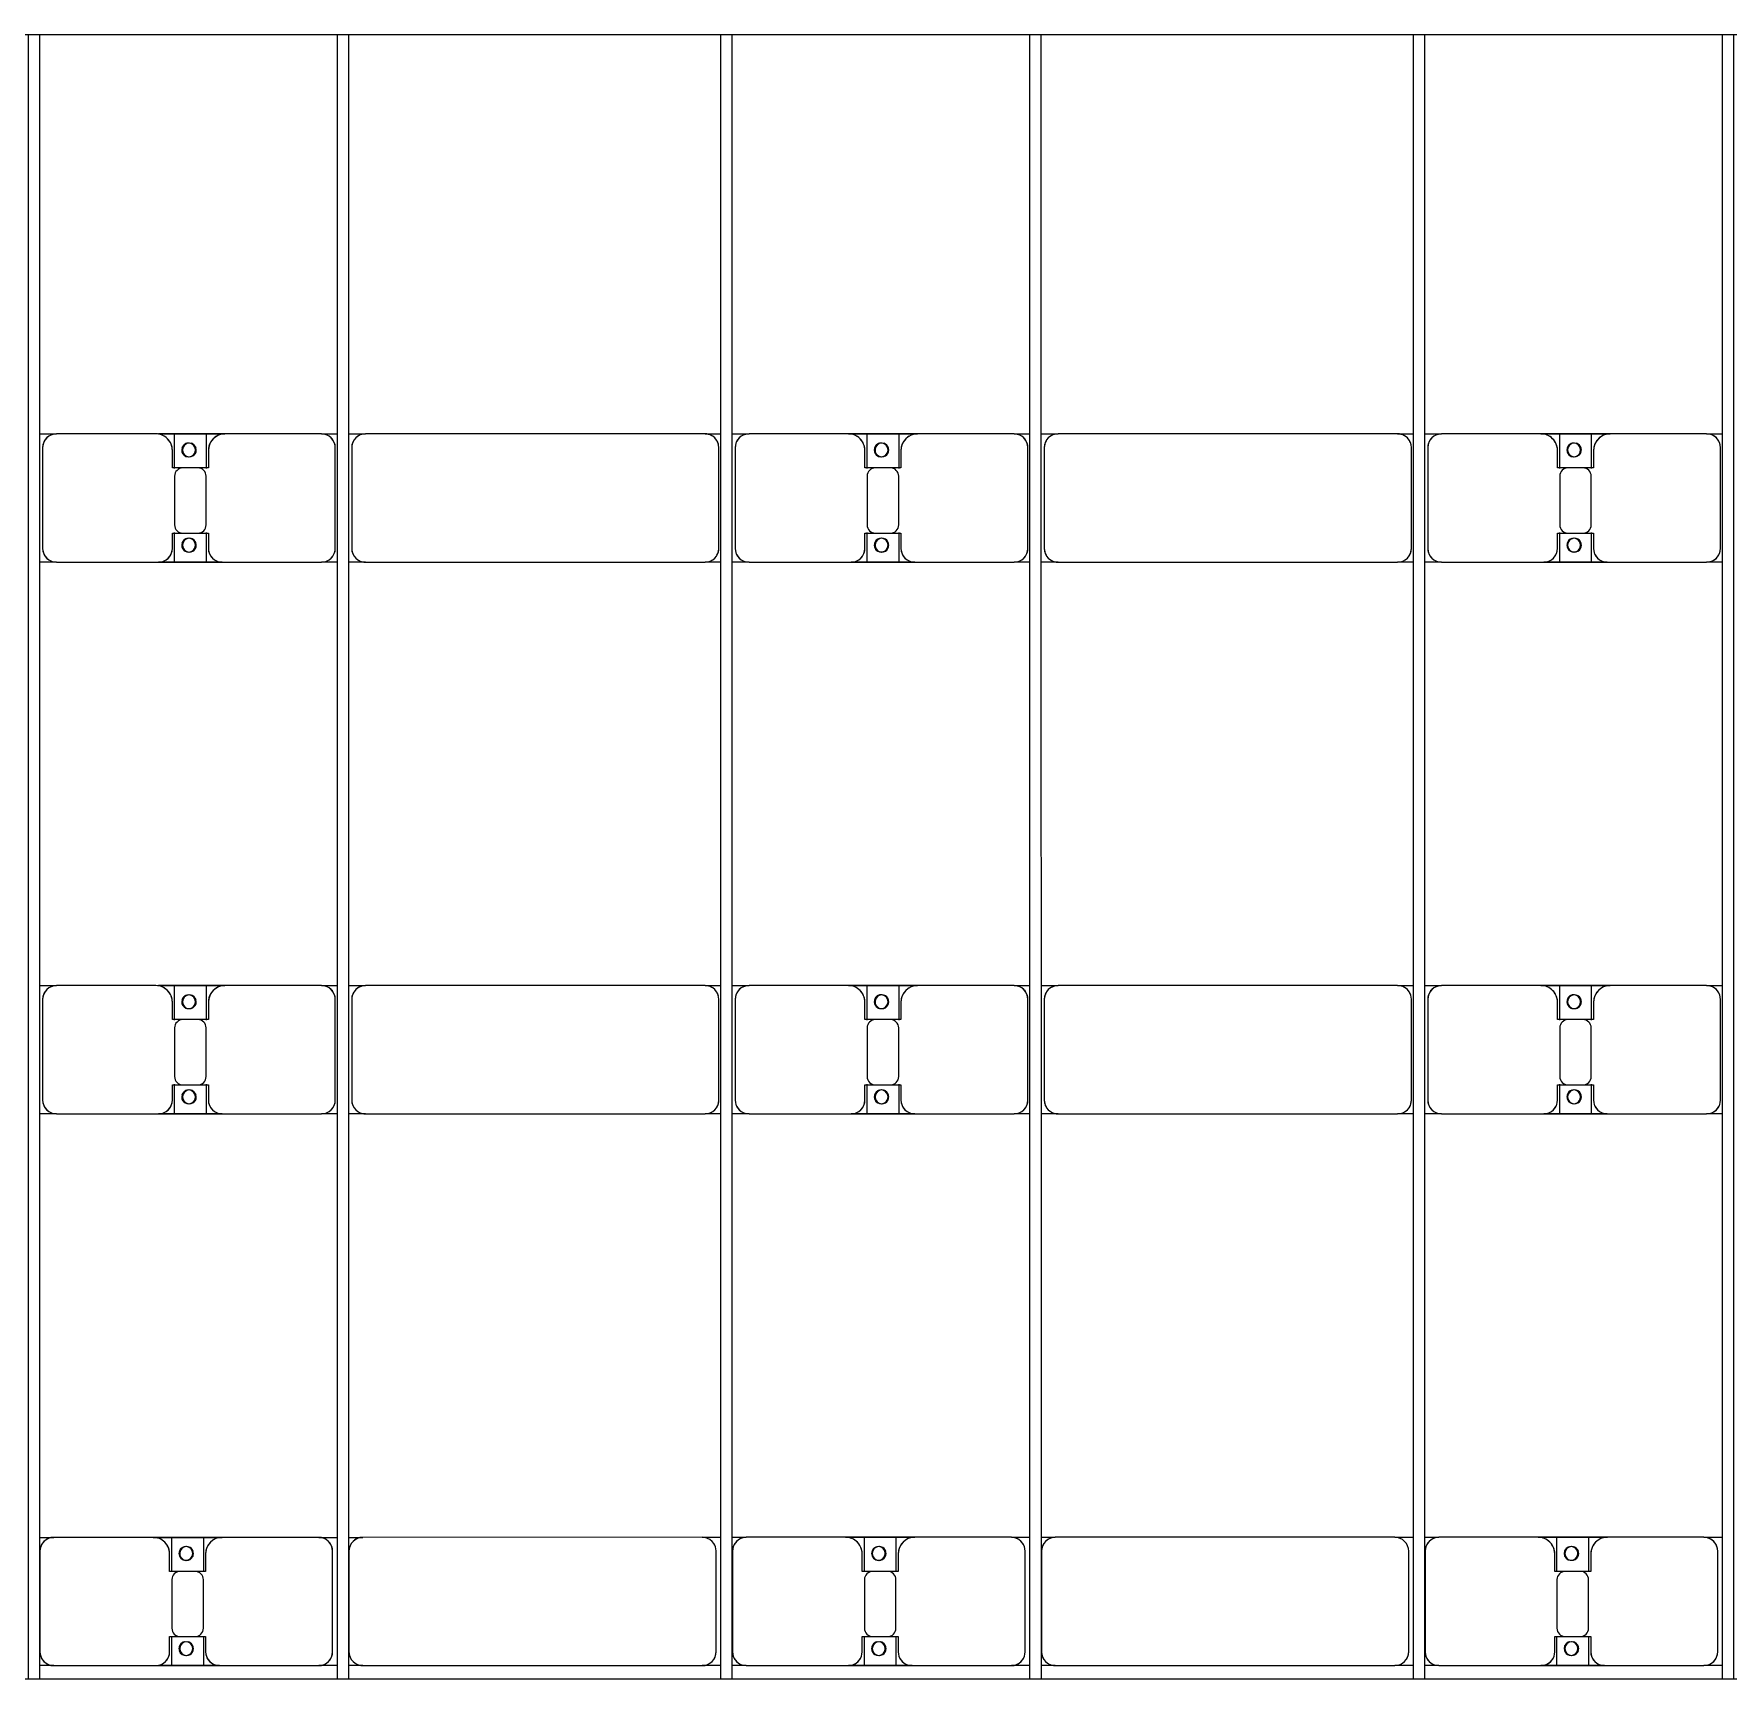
# Model space of a CAD drawing. Header units: millimetres. Extents: x -248177 to 167033, y 156986 to 268923.
# Drawn here: x -190063 to -183923, y 234459 to 240423 of the extents above; entities that cross this region are included whole.
import ezdxf

# ---------------------------------------------------------------- set-up
doc = ezdxf.new("R2010")
doc.units = ezdxf.units.MM
for name, color, linetype, lineweight in [('A-DETL-MBND', 5, 'Continuous', 9), ('A-GENM', 13, 'Continuous', 9), ('S-BEAM', 12, 'Continuous', 9)]:
    doc.layers.add(name, color=color, linetype=linetype, lineweight=lineweight)

# ---------------------------------------------------------------- blocks, each defined once
blk = doc.blocks.new('Dai phao do pin - DẢI PHAO ĐỠ PIN-V11-BỐ TRÍ KHUNG KẾT CẤU BÈ PIN 02')
at = {"layer": 'A-DETL-MBND', "color": 8}
for p, q in [((35847.8, 241.6), (35909.7, 241.6)), ((35847.8, 241.6), (35909.7, 241.6)), ((35859.7, 191.6), (35859.7, -173.4)), ((36269.7, 241.6), (35909.7, 241.6)), ((36279.7, 241.6), (36452.2, 241.6)), ((36452.2, 241.6), (36279.7, 241.6)), ((36337.8, 241.6), (36520.3, 241.6)), ((36337.8, 116.2), (36337.8, 241.6)), ((36520.3, 241.6), (36337.8, 241.6)), ((36452.2, 241.6), (36452.2, 116.2)), ((36870.3, 241.6), (36520.3, 241.6)), ((36870.3, 241.6), (36927.8, 241.6)), ((36870.3, 241.6), (36927.8, 241.6)), ((36920.3, -173.4), (36920.3, 191.6)), ((36967.8, 241.6), (37029.7, 241.6)), ((36967.8, 241.6), (37029.7, 241.6)), ((36979.7, 191.6), (36979.7, -173.4)), ((38260.3, 241.6), (37029.7, 241.6)), ((38260.3, 241.6), (38317.8, 241.6)), ((38260.3, 241.6), (38317.8, 241.6)), ((38310.3, -173.4), (38310.3, 191.6)), ((38357.8, 241.6), (38419.7, 241.6)), ((38357.8, 241.6), (38419.7, 241.6)), ((38369.7, 191.6), (38369.7, -173.4)), ((38779.7, 241.6), (38419.7, 241.6)), ((38779.7, 241.6), (38962.2, 241.6)), ((38962.2, 241.6), (38779.7, 241.6)), ((38847.8, 241.6), (39030.3, 241.6)), ((38847.8, 116.2), (38847.8, 241.6)), ((39030.3, 241.6), (38847.8, 241.6)), ((38962.2, 241.6), (38962.2, 116.2)), ((39380.3, 241.6), (39030.3, 241.6)), ((39380.3, 241.6), (39437.8, 241.6)), ((39380.3, 241.6), (39437.8, 241.6)), ((39430.3, -173.4), (39430.3, 191.6)), ((39477.8, 241.6), (39539.7, 241.6)), ((39477.8, 241.6), (39539.7, 241.6)), ((39489.7, 191.6), (39489.7, -173.4)), ((40770.3, 241.6), (39539.7, 241.6)), ((40770.3, 241.6), (40827.8, 241.6)), ((40770.3, 241.6), (40827.8, 241.6)), ((40820.3, -173.4), (40820.3, 191.6)), ((40867.8, 241.6), (40929.7, 241.6)), ((40867.8, 241.6), (40929.7, 241.6)), ((40879.7, 191.6), (40879.7, -173.4)), ((41289.7, 241.6), (40929.7, 241.6)), ((41289.7, 241.6), (41472.2, 241.6)), ((41472.2, 241.6), (41289.7, 241.6)), ((41357.8, 241.6), (41540.3, 241.6)), ((41357.8, 116.2), (41357.8, 241.6)), ((41540.3, 241.6), (41357.8, 241.6)), ((41472.2, 241.6), (41472.2, 116.2)), ((41890.3, 241.6), (41540.3, 241.6)), ((41890.3, 241.6), (41947.8, 241.6)), ((41890.3, 241.6), (41947.8, 241.6)), ((41940.3, -173.4), (41940.3, 191.6)), ((36329.7, 118.2), (36329.7, 181.6)), ((36460.3, 181.6), (36460.3, 118.2)), ((38839.7, 118.2), (38839.7, 181.6)), ((38970.3, 181.6), (38970.3, 118.2)), ((41349.7, 118.2), (41349.7, 181.6)), ((41480.3, 181.6), (41480.3, 118.2)), ((36422.2, 118.2), (36329.7, 118.2)), ((36337.8, 88.2), (36337.8, -88.2)), ((36460.3, 118.2), (36367.8, 118.2)), ((36452.2, -88.2), (36452.2, 88.2)), ((38932.2, 118.2), (38839.7, 118.2)), ((38847.8, 88.2), (38847.8, -88.2)), ((38970.3, 118.2), (38877.8, 118.2)), ((38962.2, -88.2), (38962.2, 88.2)), ((41442.2, 118.2), (41349.7, 118.2)), ((41357.8, 88.2), (41357.8, -88.2)), ((41480.3, 118.2), (41387.8, 118.2)), ((41472.2, -88.2), (41472.2, 88.2)), ((36329.7, -173.4), (36329.7, -118.2)), ((36329.7, -118.2), (36422.2, -118.2)), ((36337.8, -223.4), (36337.8, -116.2)), ((36367.8, -118.2), (36460.3, -118.2)), ((36452.2, -116.2), (36452.2, -223.4)), ((36460.3, -118.2), (36460.3, -173.4)), ((38839.7, -173.4), (38839.7, -118.2)), ((38839.7, -118.2), (38932.2, -118.2)), ((38847.8, -223.4), (38847.8, -116.2)), ((38877.8, -118.2), (38970.3, -118.2)), ((38962.2, -116.2), (38962.2, -223.4)), ((38970.3, -118.2), (38970.3, -173.4)), ((41349.7, -173.4), (41349.7, -118.2)), ((41349.7, -118.2), (41442.2, -118.2)), ((41357.8, -223.4), (41357.8, -116.2)), ((41387.8, -118.2), (41480.3, -118.2)), ((41472.2, -116.2), (41472.2, -223.4)), ((41480.3, -118.2), (41480.3, -173.4)), ((35909.7, -223.4), (35847.8, -223.4)), ((35909.7, -223.4), (35847.8, -223.4)), ((35909.7, -223.4), (36279.7, -223.4)), ((36452.2, -223.4), (36279.7, -223.4)), ((36279.7, -223.4), (36452.2, -223.4)), ((36510.3, -223.4), (36337.8, -223.4)), ((36337.8, -223.4), (36510.3, -223.4)), ((36510.3, -223.4), (36870.3, -223.4)), ((36927.8, -223.4), (36870.3, -223.4)), ((36927.8, -223.4), (36870.3, -223.4)), ((37029.7, -223.4), (36967.8, -223.4)), ((37029.7, -223.4), (36967.8, -223.4)), ((37029.7, -223.4), (38260.3, -223.4)), ((38317.8, -223.4), (38260.3, -223.4)), ((38317.8, -223.4), (38260.3, -223.4)), ((38419.7, -223.4), (38357.8, -223.4)), ((38419.7, -223.4), (38357.8, -223.4)), ((38419.7, -223.4), (38789.7, -223.4)), ((38962.2, -223.4), (38789.7, -223.4)), ((38789.7, -223.4), (38962.2, -223.4)), ((39020.3, -223.4), (38847.8, -223.4)), ((38847.8, -223.4), (39020.3, -223.4)), ((39020.3, -223.4), (39380.3, -223.4)), ((39437.8, -223.4), (39380.3, -223.4)), ((39437.8, -223.4), (39380.3, -223.4)), ((39539.7, -223.4), (39477.8, -223.4)), ((39539.7, -223.4), (39477.8, -223.4)), ((39539.7, -223.4), (40770.3, -223.4)), ((40827.8, -223.4), (40770.3, -223.4)), ((40827.8, -223.4), (40770.3, -223.4)), ((40929.7, -223.4), (40867.8, -223.4)), ((40929.7, -223.4), (40867.8, -223.4)), ((40929.7, -223.4), (41299.7, -223.4)), ((41472.2, -223.4), (41299.7, -223.4)), ((41299.7, -223.4), (41472.2, -223.4)), ((41530.3, -223.4), (41357.8, -223.4)), ((41357.8, -223.4), (41530.3, -223.4)), ((41530.3, -223.4), (41890.3, -223.4)), ((41947.8, -223.4), (41890.3, -223.4)), ((41947.8, -223.4), (41890.3, -223.4))]:
    blk.add_line(p, q, dxfattribs=at)
for centre, radius, start, end in [((35909.7, 191.6), 50, 90, 180), ((35909.7, 191.6), 50, 105, 180), ((36269.7, 181.6), 60, 360, 90), ((36269.7, 181.6), 60, 360, 60), ((36388.6, 183.2), 25, 0, 180), ((36388.6, 183.2), 25, 0, 165), ((36391.4, 183.2), 25, 0, 180), ((36391.4, 183.2), 25, 90, 180), ((36391.4, 183.2), 25, 15, 75), ((36520.3, 181.6), 60, 90, 180), ((36520.3, 181.6), 60, 120, 180), ((36870.3, 191.6), 50, 360, 90), ((36870.3, 191.6), 50, 360, 75), ((37029.7, 191.6), 50, 90, 180), ((37029.7, 191.6), 50, 150, 180), ((37029.7, 191.6), 50, 105, 135), ((38260.3, 191.6), 50, 0, 90), ((38260.3, 191.6), 50, 60, 90), ((38260.3, 191.6), 50, 15, 30), ((38419.7, 191.6), 50, 90, 180), ((38419.7, 191.6), 50, 105, 180), ((38779.7, 181.6), 60, 360, 90), ((38779.7, 181.6), 60, 360, 60), ((38898.6, 183.2), 25, 0, 180), ((38898.6, 183.2), 25, 0, 165), ((38901.4, 183.2), 25, 360, 180), ((38901.4, 183.2), 25, 90, 180), ((38901.4, 183.2), 25, 15, 75), ((39030.3, 181.6), 60, 90, 180), ((39030.3, 181.6), 60, 120, 180), ((39380.3, 191.6), 50, 360, 90), ((39380.3, 191.6), 50, 360, 75), ((39539.7, 191.6), 50, 90, 180), ((39539.7, 191.6), 50, 150, 180), ((39539.7, 191.6), 50, 105, 135), ((40770.3, 191.6), 50, 360, 90), ((40770.3, 191.6), 50, 60, 90), ((40770.3, 191.6), 50, 15, 30), ((40929.7, 191.6), 50, 90, 180), ((40929.7, 191.6), 50, 105, 180), ((41289.7, 181.6), 60, 0, 90), ((41289.7, 181.6), 60, 0, 60), ((41408.6, 183.2), 25, 0, 180), ((41408.6, 183.2), 25, 0, 165), ((41411.4, 183.2), 25, 0, 180), ((41411.4, 183.2), 25, 90, 180), ((41411.4, 183.2), 25, 15, 75), ((41540.3, 181.6), 60, 90, 180), ((41540.3, 181.6), 60, 120, 180), ((41890.3, 191.6), 50, 360, 90), ((41890.3, 191.6), 50, 360, 75), ((36388.6, 183.2), 25, 180, 0), ((36391.4, 183.2), 25, 180, 0), ((36391.4, 183.2), 25, 180, 300), ((36388.6, 183.2), 25, 210, 0), ((36391.4, 183.2), 25, 330, 345), ((38898.6, 183.2), 25, 180, 0), ((38901.4, 183.2), 25, 180, 0), ((38901.4, 183.2), 25, 180, 300), ((38898.6, 183.2), 25, 210, 0), ((38901.4, 183.2), 25, 330, 345), ((41408.6, 183.2), 25, 180, 0), ((41411.4, 183.2), 25, 180, 360), ((41411.4, 183.2), 25, 180, 300), ((41408.6, 183.2), 25, 210, 0), ((41411.4, 183.2), 25, 330, 345), ((36367.8, 88.2), 30, 90, 180), ((36422.2, 88.2), 30, 0, 90), ((38877.8, 88.2), 30, 90, 180), ((38932.2, 88.2), 30, 0, 90), ((41387.8, 88.2), 30, 90, 180), ((41442.2, 88.2), 30, 360, 90), ((36367.8, -88.2), 30, 180, 270), ((36422.2, -88.2), 30, 270, 0), ((38877.8, -88.2), 30, 180, 270), ((38932.2, -88.2), 30, 270, 0), ((41387.8, -88.2), 30, 180, 270), ((41442.2, -88.2), 30, 270, 360), ((35909.7, -173.4), 50, 180, 270), ((35909.7, -173.4), 50, 180, 255), ((36279.7, -173.4), 50, 270, 360), ((36279.7, -173.4), 50, 285, 360), ((36388.6, -161.8), 25, 360, 180), ((36388.6, -161.8), 25, 180, 0), ((36388.6, -161.8), 25, 105, 165), ((36388.6, -161.8), 25, 195, 0), ((36391.4, -161.8), 25, 0, 180), ((36391.4, -161.8), 25, 105, 180), ((36391.4, -161.8), 25, 180, 0), ((36391.4, -161.8), 25, 180, 270), ((36388.6, -161.8), 25, 360, 75), ((36391.4, -161.8), 25, 15, 75), ((36391.4, -161.8), 25, 285, 345), ((36510.3, -173.4), 50, 180, 270), ((36510.3, -173.4), 50, 180, 255), ((36870.3, -173.4), 50, 270, 0), ((36870.3, -173.4), 50, 285, 0), ((37029.7, -173.4), 50, 180, 270), ((37029.7, -173.4), 50, 180, 210), ((38260.3, -173.4), 50, 270, 0), ((38260.3, -173.4), 50, 330, 0), ((38419.7, -173.4), 50, 180, 270), ((38419.7, -173.4), 50, 180, 255), ((38789.7, -173.4), 50, 270, 0), ((38789.7, -173.4), 50, 285, 0), ((38898.6, -161.8), 25, 360, 180), ((38898.6, -161.8), 25, 180, 0), ((38898.6, -161.8), 25, 105, 165), ((38898.6, -161.8), 25, 195, 0), ((38901.4, -161.8), 25, 360, 180), ((38901.4, -161.8), 25, 105, 180), ((38901.4, -161.8), 25, 180, 360), ((38901.4, -161.8), 25, 180, 270), ((38898.6, -161.8), 25, 360, 75), ((38901.4, -161.8), 25, 15, 75), ((38901.4, -161.8), 25, 285, 345), ((39020.3, -173.4), 50, 180, 270), ((39020.3, -173.4), 50, 180, 255), ((39380.3, -173.4), 50, 270, 0), ((39380.3, -173.4), 50, 285, 0), ((39539.7, -173.4), 50, 180, 270), ((39539.7, -173.4), 50, 180, 210), ((40770.3, -173.4), 50, 270, 0), ((40770.3, -173.4), 50, 330, 0), ((40929.7, -173.4), 50, 180, 270), ((40929.7, -173.4), 50, 180, 255), ((41299.7, -173.4), 50, 270, 0), ((41299.7, -173.4), 50, 285, 0), ((41408.6, -161.8), 25, 0, 180), ((41408.6, -161.8), 25, 180, 360), ((41408.6, -161.8), 25, 105, 165), ((41408.6, -161.8), 25, 195, 0), ((41411.4, -161.8), 25, 0, 180), ((41411.4, -161.8), 25, 105, 180), ((41411.4, -161.8), 25, 180, 0), ((41411.4, -161.8), 25, 180, 270), ((41408.6, -161.8), 25, 0, 75), ((41411.4, -161.8), 25, 15, 75), ((41411.4, -161.8), 25, 285, 345), ((41530.3, -173.4), 50, 180, 270), ((41530.3, -173.4), 50, 180, 255), ((41890.3, -173.4), 50, 270, 0), ((41890.3, -173.4), 50, 285, 0), ((37029.7, -173.4), 50, 240, 270), ((38260.3, -173.4), 50, 285, 300), ((39539.7, -173.4), 50, 240, 270), ((40770.3, -173.4), 50, 285, 300)]:
    blk.add_arc(centre, radius, start, end, dxfattribs=at)
blk = doc.blocks.new('Dai phao do pin - DẢI PHAO ĐỠ PIN-V12-BỐ TRÍ KHUNG KẾT CẤU BÈ PIN 02')
at = {"layer": 'A-DETL-MBND', "color": 8}
for p, q in [((35847.8, 241.6), (35909.7, 241.6)), ((35847.8, 241.6), (35909.7, 241.6)), ((35859.7, 191.6), (35859.7, -173.4)), ((36269.7, 241.6), (35909.7, 241.6)), ((36279.7, 241.6), (36452.2, 241.6)), ((36452.2, 241.6), (36279.7, 241.6)), ((36337.8, 241.6), (36520.3, 241.6)), ((36337.8, 116.2), (36337.8, 241.6)), ((36520.3, 241.6), (36337.8, 241.6)), ((36452.2, 241.6), (36452.2, 116.2)), ((36870.3, 241.6), (36520.3, 241.6)), ((36870.3, 241.6), (36927.8, 241.6)), ((36870.3, 241.6), (36927.8, 241.6)), ((36920.3, -173.4), (36920.3, 191.6)), ((36967.8, 241.6), (37029.7, 241.6)), ((36967.8, 241.6), (37029.7, 241.6)), ((36979.7, 191.6), (36979.7, -173.4)), ((38260.3, 241.6), (37029.7, 241.6)), ((38260.3, 241.6), (38317.8, 241.6)), ((38260.3, 241.6), (38317.8, 241.6)), ((38310.3, -173.4), (38310.3, 191.6)), ((38357.8, 241.6), (38419.7, 241.6)), ((38357.8, 241.6), (38419.7, 241.6)), ((38369.7, 191.6), (38369.7, -173.4)), ((38779.7, 241.6), (38419.7, 241.6)), ((38779.7, 241.6), (38962.2, 241.6)), ((38962.2, 241.6), (38779.7, 241.6)), ((38847.8, 241.6), (39030.3, 241.6)), ((38847.8, 116.2), (38847.8, 241.6)), ((39030.3, 241.6), (38847.8, 241.6)), ((38962.2, 241.6), (38962.2, 116.2)), ((39380.3, 241.6), (39030.3, 241.6)), ((39380.3, 241.6), (39437.8, 241.6)), ((39380.3, 241.6), (39437.8, 241.6)), ((39430.3, -173.4), (39430.3, 191.6)), ((39477.8, 241.6), (39539.7, 241.6)), ((39477.8, 241.6), (39539.7, 241.6)), ((39489.7, 191.6), (39489.7, -173.4)), ((40770.3, 241.6), (39539.7, 241.6)), ((40770.3, 241.6), (40827.8, 241.6)), ((40770.3, 241.6), (40827.8, 241.6)), ((40820.3, -173.4), (40820.3, 191.6)), ((40867.8, 241.6), (40929.7, 241.6)), ((40867.8, 241.6), (40929.7, 241.6)), ((40879.7, 191.6), (40879.7, -173.4)), ((41289.7, 241.6), (40929.7, 241.6)), ((41289.7, 241.6), (41472.2, 241.6)), ((41472.2, 241.6), (41289.7, 241.6)), ((41357.8, 241.6), (41540.3, 241.6)), ((41357.8, 116.2), (41357.8, 241.6)), ((41540.3, 241.6), (41357.8, 241.6)), ((41472.2, 241.6), (41472.2, 116.2)), ((41890.3, 241.6), (41540.3, 241.6)), ((41890.3, 241.6), (41947.8, 241.6)), ((41890.3, 241.6), (41947.8, 241.6)), ((41940.3, -173.4), (41940.3, 191.6)), ((36329.7, 118.2), (36329.7, 181.6)), ((36460.3, 181.6), (36460.3, 118.2)), ((38839.7, 118.2), (38839.7, 181.6)), ((38970.3, 181.6), (38970.3, 118.2)), ((41349.7, 118.2), (41349.7, 181.6)), ((41480.3, 181.6), (41480.3, 118.2)), ((36422.2, 118.2), (36329.7, 118.2)), ((36337.8, 88.2), (36337.8, -88.2)), ((36460.3, 118.2), (36367.8, 118.2)), ((36452.2, -88.2), (36452.2, 88.2)), ((38932.2, 118.2), (38839.7, 118.2)), ((38847.8, 88.2), (38847.8, -88.2)), ((38970.3, 118.2), (38877.8, 118.2)), ((38962.2, -88.2), (38962.2, 88.2)), ((41442.2, 118.2), (41349.7, 118.2)), ((41357.8, 88.2), (41357.8, -88.2)), ((41480.3, 118.2), (41387.8, 118.2)), ((41472.2, -88.2), (41472.2, 88.2)), ((36329.7, -173.4), (36329.7, -118.2)), ((36329.7, -118.2), (36422.2, -118.2)), ((36337.8, -223.4), (36337.8, -116.2)), ((36367.8, -118.2), (36460.3, -118.2)), ((36452.2, -116.2), (36452.2, -223.4)), ((36460.3, -118.2), (36460.3, -173.4)), ((38839.7, -173.4), (38839.7, -118.2)), ((38839.7, -118.2), (38932.2, -118.2)), ((38847.8, -223.4), (38847.8, -116.2)), ((38877.8, -118.2), (38970.3, -118.2)), ((38962.2, -116.2), (38962.2, -223.4)), ((38970.3, -118.2), (38970.3, -173.4)), ((41349.7, -173.4), (41349.7, -118.2)), ((41349.7, -118.2), (41442.2, -118.2)), ((41357.8, -223.4), (41357.8, -116.2)), ((41387.8, -118.2), (41480.3, -118.2)), ((41472.2, -116.2), (41472.2, -223.4)), ((41480.3, -118.2), (41480.3, -173.4)), ((35909.7, -223.4), (35847.8, -223.4)), ((35909.7, -223.4), (35847.8, -223.4)), ((35909.7, -223.4), (36279.7, -223.4)), ((36452.2, -223.4), (36279.7, -223.4)), ((36279.7, -223.4), (36452.2, -223.4)), ((36510.3, -223.4), (36337.8, -223.4)), ((36337.8, -223.4), (36510.3, -223.4)), ((36510.3, -223.4), (36870.3, -223.4)), ((36927.8, -223.4), (36870.3, -223.4)), ((36927.8, -223.4), (36870.3, -223.4)), ((37029.7, -223.4), (36967.8, -223.4)), ((37029.7, -223.4), (36967.8, -223.4)), ((37029.7, -223.4), (38260.3, -223.4)), ((38317.8, -223.4), (38260.3, -223.4)), ((38317.8, -223.4), (38260.3, -223.4)), ((38419.7, -223.4), (38357.8, -223.4)), ((38419.7, -223.4), (38357.8, -223.4)), ((38419.7, -223.4), (38789.7, -223.4)), ((38962.2, -223.4), (38789.7, -223.4)), ((38789.7, -223.4), (38962.2, -223.4)), ((39020.3, -223.4), (38847.8, -223.4)), ((38847.8, -223.4), (39020.3, -223.4)), ((39020.3, -223.4), (39380.3, -223.4)), ((39437.8, -223.4), (39380.3, -223.4)), ((39437.8, -223.4), (39380.3, -223.4)), ((39539.7, -223.4), (39477.8, -223.4)), ((39539.7, -223.4), (39477.8, -223.4)), ((39539.7, -223.4), (40770.3, -223.4)), ((40827.8, -223.4), (40770.3, -223.4)), ((40827.8, -223.4), (40770.3, -223.4)), ((40929.7, -223.4), (40867.8, -223.4)), ((40929.7, -223.4), (40867.8, -223.4)), ((40929.7, -223.4), (41299.7, -223.4)), ((41472.2, -223.4), (41299.7, -223.4)), ((41299.7, -223.4), (41472.2, -223.4)), ((41530.3, -223.4), (41357.8, -223.4)), ((41357.8, -223.4), (41530.3, -223.4)), ((41530.3, -223.4), (41890.3, -223.4)), ((41947.8, -223.4), (41890.3, -223.4)), ((41947.8, -223.4), (41890.3, -223.4))]:
    blk.add_line(p, q, dxfattribs=at)
for centre, radius, start, end in [((35909.7, 191.6), 50, 90, 180), ((35909.7, 191.6), 50, 105, 180), ((36269.7, 181.6), 60, 360, 90), ((36269.7, 181.6), 60, 360, 60), ((36388.6, 183.2), 25, 0, 180), ((36388.6, 183.2), 25, 0, 165), ((36391.4, 183.2), 25, 0, 180), ((36391.4, 183.2), 25, 90, 180), ((36391.4, 183.2), 25, 15, 75), ((36520.3, 181.6), 60, 90, 180), ((36520.3, 181.6), 60, 120, 180), ((36870.3, 191.6), 50, 360, 90), ((36870.3, 191.6), 50, 360, 75), ((37029.7, 191.6), 50, 90, 180), ((37029.7, 191.6), 50, 150, 180), ((37029.7, 191.6), 50, 105, 135), ((38260.3, 191.6), 50, 0, 90), ((38260.3, 191.6), 50, 60, 90), ((38260.3, 191.6), 50, 15, 30), ((38419.7, 191.6), 50, 90, 180), ((38419.7, 191.6), 50, 105, 180), ((38779.7, 181.6), 60, 360, 90), ((38779.7, 181.6), 60, 360, 60), ((38898.6, 183.2), 25, 0, 180), ((38898.6, 183.2), 25, 0, 165), ((38901.4, 183.2), 25, 360, 180), ((38901.4, 183.2), 25, 90, 180), ((38901.4, 183.2), 25, 15, 75), ((39030.3, 181.6), 60, 90, 180), ((39030.3, 181.6), 60, 120, 180), ((39380.3, 191.6), 50, 360, 90), ((39380.3, 191.6), 50, 360, 75), ((39539.7, 191.6), 50, 90, 180), ((39539.7, 191.6), 50, 150, 180), ((39539.7, 191.6), 50, 105, 135), ((40770.3, 191.6), 50, 360, 90), ((40770.3, 191.6), 50, 60, 90), ((40770.3, 191.6), 50, 15, 30), ((40929.7, 191.6), 50, 90, 180), ((40929.7, 191.6), 50, 105, 180), ((41289.7, 181.6), 60, 0, 90), ((41289.7, 181.6), 60, 0, 60), ((41408.6, 183.2), 25, 0, 180), ((41408.6, 183.2), 25, 0, 165), ((41411.4, 183.2), 25, 0, 180), ((41411.4, 183.2), 25, 90, 180), ((41411.4, 183.2), 25, 15, 75), ((41540.3, 181.6), 60, 90, 180), ((41540.3, 181.6), 60, 120, 180), ((41890.3, 191.6), 50, 360, 90), ((41890.3, 191.6), 50, 360, 75), ((36388.6, 183.2), 25, 180, 0), ((36391.4, 183.2), 25, 180, 0), ((36391.4, 183.2), 25, 180, 300), ((36388.6, 183.2), 25, 210, 0), ((36391.4, 183.2), 25, 330, 345), ((38898.6, 183.2), 25, 180, 0), ((38901.4, 183.2), 25, 180, 0), ((38901.4, 183.2), 25, 180, 300), ((38898.6, 183.2), 25, 210, 0), ((38901.4, 183.2), 25, 330, 345), ((41408.6, 183.2), 25, 180, 0), ((41411.4, 183.2), 25, 180, 360), ((41411.4, 183.2), 25, 180, 300), ((41408.6, 183.2), 25, 210, 0), ((41411.4, 183.2), 25, 330, 345), ((36367.8, 88.2), 30, 90, 180), ((36422.2, 88.2), 30, 0, 90), ((38877.8, 88.2), 30, 90, 180), ((38932.2, 88.2), 30, 0, 90), ((41387.8, 88.2), 30, 90, 180), ((41442.2, 88.2), 30, 360, 90), ((36367.8, -88.2), 30, 180, 270), ((36422.2, -88.2), 30, 270, 0), ((38877.8, -88.2), 30, 180, 270), ((38932.2, -88.2), 30, 270, 0), ((41387.8, -88.2), 30, 180, 270), ((41442.2, -88.2), 30, 270, 360), ((35909.7, -173.4), 50, 180, 270), ((35909.7, -173.4), 50, 180, 255), ((36279.7, -173.4), 50, 270, 360), ((36279.7, -173.4), 50, 285, 360), ((36388.6, -161.8), 25, 360, 180), ((36388.6, -161.8), 25, 180, 0), ((36388.6, -161.8), 25, 105, 165), ((36388.6, -161.8), 25, 195, 0), ((36391.4, -161.8), 25, 0, 180), ((36391.4, -161.8), 25, 105, 180), ((36391.4, -161.8), 25, 180, 0), ((36391.4, -161.8), 25, 180, 270), ((36388.6, -161.8), 25, 360, 75), ((36391.4, -161.8), 25, 15, 75), ((36391.4, -161.8), 25, 285, 345), ((36510.3, -173.4), 50, 180, 270), ((36510.3, -173.4), 50, 180, 255), ((36870.3, -173.4), 50, 270, 0), ((36870.3, -173.4), 50, 285, 0), ((37029.7, -173.4), 50, 180, 270), ((37029.7, -173.4), 50, 180, 210), ((38260.3, -173.4), 50, 270, 0), ((38260.3, -173.4), 50, 330, 0), ((38419.7, -173.4), 50, 180, 270), ((38419.7, -173.4), 50, 180, 255), ((38789.7, -173.4), 50, 270, 0), ((38789.7, -173.4), 50, 285, 0), ((38898.6, -161.8), 25, 360, 180), ((38898.6, -161.8), 25, 180, 0), ((38898.6, -161.8), 25, 105, 165), ((38898.6, -161.8), 25, 195, 0), ((38901.4, -161.8), 25, 360, 180), ((38901.4, -161.8), 25, 105, 180), ((38901.4, -161.8), 25, 180, 360), ((38901.4, -161.8), 25, 180, 270), ((38898.6, -161.8), 25, 360, 75), ((38901.4, -161.8), 25, 15, 75), ((38901.4, -161.8), 25, 285, 345), ((39020.3, -173.4), 50, 180, 270), ((39020.3, -173.4), 50, 180, 255), ((39380.3, -173.4), 50, 270, 0), ((39380.3, -173.4), 50, 285, 0), ((39539.7, -173.4), 50, 180, 270), ((39539.7, -173.4), 50, 180, 210), ((40770.3, -173.4), 50, 270, 0), ((40770.3, -173.4), 50, 330, 0), ((40929.7, -173.4), 50, 180, 270), ((40929.7, -173.4), 50, 180, 255), ((41299.7, -173.4), 50, 270, 0), ((41299.7, -173.4), 50, 285, 0), ((41408.6, -161.8), 25, 0, 180), ((41408.6, -161.8), 25, 180, 360), ((41408.6, -161.8), 25, 105, 165), ((41408.6, -161.8), 25, 195, 0), ((41411.4, -161.8), 25, 0, 180), ((41411.4, -161.8), 25, 105, 180), ((41411.4, -161.8), 25, 180, 0), ((41411.4, -161.8), 25, 180, 270), ((41408.6, -161.8), 25, 0, 75), ((41411.4, -161.8), 25, 15, 75), ((41411.4, -161.8), 25, 285, 345), ((41530.3, -173.4), 50, 180, 270), ((41530.3, -173.4), 50, 180, 255), ((41890.3, -173.4), 50, 270, 0), ((41890.3, -173.4), 50, 285, 0), ((37029.7, -173.4), 50, 240, 270), ((38260.3, -173.4), 50, 285, 300), ((39539.7, -173.4), 50, 240, 270), ((40770.3, -173.4), 50, 285, 300)]:
    blk.add_arc(centre, radius, start, end, dxfattribs=at)
blk = doc.blocks.new('Dai phao do pin - DẢI PHAO ĐỠ PIN-15697-BỐ TRÍ KHUNG KẾT CẤU BÈ PIN 02')
at = {"layer": 'A-DETL-MBND', "color": 8}
for p, q in [((48407.8, 241.6), (48459.7, 241.6)), ((48407.8, 241.6), (48459.7, 241.6)), ((48409.7, 191.6), (48409.7, -173.4)), ((48819.7, 241.6), (48459.7, 241.6)), ((48819.7, 241.6), (49002.2, 241.6)), ((49002.2, 241.6), (48819.7, 241.6)), ((48887.8, 241.6), (49070.3, 241.6)), ((48887.8, 116.2), (48887.8, 241.6)), ((49070.3, 241.6), (48887.8, 241.6)), ((49002.2, 241.6), (49002.2, 116.2)), ((49420.3, 241.6), (49070.3, 241.6)), ((49420.3, 241.6), (49487.8, 241.6)), ((49420.3, 241.6), (49487.8, 241.6)), ((49470.3, -173.4), (49470.3, 191.6)), ((49527.8, 241.6), (49579.7, 241.6)), ((49527.8, 241.6), (49579.7, 241.6)), ((49529.7, 191.6), (49529.7, -173.4)), ((50810.3, 241.6), (49579.7, 241.6)), ((50810.3, 241.6), (50877.8, 241.6)), ((50810.3, 241.6), (50877.8, 241.6)), ((50860.3, -173.4), (50860.3, 191.6)), ((50917.8, 241.6), (50969.7, 241.6)), ((50917.8, 241.6), (50969.7, 241.6)), ((50919.7, 191.6), (50919.7, -173.4)), ((51329.7, 241.6), (50969.7, 241.6)), ((51329.7, 241.6), (51512.2, 241.6)), ((51512.2, 241.6), (51329.7, 241.6)), ((51397.8, 241.6), (51580.3, 241.6)), ((51397.8, 116.2), (51397.8, 241.6)), ((51580.3, 241.6), (51397.8, 241.6)), ((51512.2, 241.6), (51512.2, 116.2)), ((51930.3, 241.6), (51580.3, 241.6)), ((51930.3, 241.6), (51997.8, 241.6)), ((51930.3, 241.6), (51997.8, 241.6)), ((51980.3, -173.4), (51980.3, 191.6)), ((52037.8, 241.6), (52089.7, 241.6)), ((52037.8, 241.6), (52089.7, 241.6)), ((52039.7, 191.6), (52039.7, -173.4)), ((53320.3, 241.6), (52089.7, 241.6)), ((53320.3, 241.6), (53387.8, 241.6)), ((53320.3, 241.6), (53387.8, 241.6)), ((53370.3, -173.4), (53370.3, 191.6)), ((53427.8, 241.6), (53479.7, 241.6)), ((53427.8, 241.6), (53479.7, 241.6)), ((53429.7, 191.6), (53429.7, -173.4)), ((53839.7, 241.6), (53479.7, 241.6)), ((53839.7, 241.6), (54022.2, 241.6)), ((54022.2, 241.6), (53839.7, 241.6)), ((53907.8, 241.6), (54090.3, 241.6)), ((53907.8, 116.2), (53907.8, 241.6)), ((54090.3, 241.6), (53907.8, 241.6)), ((54022.2, 241.6), (54022.2, 116.2)), ((54440.3, 241.6), (54090.3, 241.6)), ((54440.3, 241.6), (54507.8, 241.6)), ((54440.3, 241.6), (54507.8, 241.6)), ((54490.3, -173.4), (54490.3, 191.6)), ((48879.7, 118.2), (48879.7, 181.6)), ((49010.3, 181.6), (49010.3, 118.2)), ((51389.7, 118.2), (51389.7, 181.6)), ((51520.3, 181.6), (51520.3, 118.2)), ((53899.7, 118.2), (53899.7, 181.6)), ((54030.3, 181.6), (54030.3, 118.2)), ((48972.2, 118.2), (48879.7, 118.2)), ((48887.8, 88.2), (48887.8, -88.2)), ((49010.3, 118.2), (48917.8, 118.2)), ((49002.2, -88.2), (49002.2, 88.2)), ((51482.2, 118.2), (51389.7, 118.2)), ((51397.8, 88.2), (51397.8, -88.2)), ((51520.3, 118.2), (51427.8, 118.2)), ((51512.2, -88.2), (51512.2, 88.2)), ((53992.2, 118.2), (53899.7, 118.2)), ((53907.8, 88.2), (53907.8, -88.2)), ((54030.3, 118.2), (53937.8, 118.2)), ((54022.2, -88.2), (54022.2, 88.2)), ((48879.7, -173.4), (48879.7, -118.2)), ((48879.7, -118.2), (48972.2, -118.2)), ((48887.8, -223.4), (48887.8, -116.2)), ((48917.8, -118.2), (49010.3, -118.2)), ((49002.2, -116.2), (49002.2, -223.4)), ((49010.3, -118.2), (49010.3, -173.4)), ((51389.7, -173.4), (51389.7, -118.2)), ((51389.7, -118.2), (51482.2, -118.2)), ((51397.8, -223.4), (51397.8, -116.2)), ((51427.8, -118.2), (51520.3, -118.2)), ((51512.2, -116.2), (51512.2, -223.4)), ((51520.3, -118.2), (51520.3, -173.4)), ((53899.7, -173.4), (53899.7, -118.2)), ((53899.7, -118.2), (53992.2, -118.2)), ((53907.8, -223.4), (53907.8, -116.2)), ((53937.8, -118.2), (54030.3, -118.2)), ((54022.2, -116.2), (54022.2, -223.4)), ((54030.3, -118.2), (54030.3, -173.4)), ((48459.7, -223.4), (48407.8, -223.4)), ((48459.7, -223.4), (48407.8, -223.4)), ((48459.7, -223.4), (48829.7, -223.4)), ((49002.2, -223.4), (48839.7, -223.4)), ((48839.7, -223.4), (49002.2, -223.4)), ((49060.3, -223.4), (48887.8, -223.4)), ((48887.8, -223.4), (49060.3, -223.4)), ((49060.3, -223.4), (49420.3, -223.4)), ((49487.8, -223.4), (49420.3, -223.4)), ((49487.8, -223.4), (49420.3, -223.4)), ((49579.7, -223.4), (49527.8, -223.4)), ((49579.7, -223.4), (49527.8, -223.4)), ((49579.7, -223.4), (50810.3, -223.4)), ((50877.8, -223.4), (50810.3, -223.4)), ((50877.8, -223.4), (50810.3, -223.4)), ((50969.7, -223.4), (50917.8, -223.4)), ((50969.7, -223.4), (50917.8, -223.4)), ((50969.7, -223.4), (51339.7, -223.4)), ((51512.2, -223.4), (51339.7, -223.4)), ((51339.7, -223.4), (51512.2, -223.4)), ((51570.3, -223.4), (51397.8, -223.4)), ((51397.8, -223.4), (51570.3, -223.4)), ((51570.3, -223.4), (51930.3, -223.4)), ((51997.8, -223.4), (51930.3, -223.4)), ((51997.8, -223.4), (51930.3, -223.4)), ((52089.7, -223.4), (52037.8, -223.4)), ((52089.7, -223.4), (52037.8, -223.4)), ((52089.7, -223.4), (53320.3, -223.4)), ((53387.8, -223.4), (53320.3, -223.4)), ((53387.8, -223.4), (53320.3, -223.4)), ((53479.7, -223.4), (53427.8, -223.4)), ((53479.7, -223.4), (53427.8, -223.4)), ((53479.7, -223.4), (53849.7, -223.4)), ((54022.2, -223.4), (53849.7, -223.4)), ((53849.7, -223.4), (54022.2, -223.4)), ((54080.3, -223.4), (53907.8, -223.4)), ((53907.8, -223.4), (54080.3, -223.4)), ((54080.3, -223.4), (54440.3, -223.4)), ((54507.8, -223.4), (54440.3, -223.4)), ((54507.8, -223.4), (54440.3, -223.4))]:
    blk.add_line(p, q, dxfattribs=at)
for centre, radius, start, end in [((48459.7, 191.6), 50, 90, 180), ((48459.7, 191.6), 50, 105, 180), ((48819.7, 181.6), 60, 0, 90), ((48819.7, 181.6), 60, 0, 60), ((48938.6, 183.2), 25, 0, 180), ((48938.6, 183.2), 25, 0, 165), ((48941.4, 183.2), 25, 0, 180), ((48941.4, 183.2), 25, 90, 180), ((48941.4, 183.2), 25, 15, 75), ((49070.3, 181.6), 60, 90, 180), ((49070.3, 181.6), 60, 120, 180), ((49420.3, 191.6), 50, 0, 90), ((49420.3, 191.6), 50, 0, 75), ((49579.7, 191.6), 50, 90, 180), ((49579.7, 191.6), 50, 150, 180), ((49579.7, 191.6), 50, 105, 135), ((50810.3, 191.6), 50, 0, 90), ((50810.3, 191.6), 50, 60, 90), ((50810.3, 191.6), 50, 15, 30), ((50969.7, 191.6), 50, 90, 180), ((50969.7, 191.6), 50, 105, 180), ((51329.7, 181.6), 60, 0, 90), ((51329.7, 181.6), 60, 0, 60), ((51448.6, 183.2), 25, 0, 180), ((51448.6, 183.2), 25, 0, 165), ((51451.4, 183.2), 25, 0, 180), ((51451.4, 183.2), 25, 90, 180), ((51451.4, 183.2), 25, 15, 75), ((51580.3, 181.6), 60, 90, 180), ((51580.3, 181.6), 60, 120, 180), ((51930.3, 191.6), 50, 0, 90), ((51930.3, 191.6), 50, 0, 75), ((52089.7, 191.6), 50, 90, 180), ((52089.7, 191.6), 50, 150, 180), ((52089.7, 191.6), 50, 105, 135), ((53320.3, 191.6), 50, 360, 90), ((53320.3, 191.6), 50, 60, 90), ((53320.3, 191.6), 50, 15, 30), ((53479.7, 191.6), 50, 90, 180), ((53479.7, 191.6), 50, 105, 180), ((53839.7, 181.6), 60, 0, 90), ((53839.7, 181.6), 60, 0, 60), ((53958.6, 183.2), 25, 0, 180), ((53958.6, 183.2), 25, 0, 165), ((53961.4, 183.2), 25, 0, 180), ((53961.4, 183.2), 25, 90, 180), ((53961.4, 183.2), 25, 15, 75), ((54090.3, 181.6), 60, 90, 180), ((54090.3, 181.6), 60, 120, 180), ((54440.3, 191.6), 50, 0, 90), ((54440.3, 191.6), 50, 0, 75), ((48938.6, 183.2), 25, 180, 360), ((48941.4, 183.2), 25, 180, 0), ((48941.4, 183.2), 25, 180, 300), ((48938.6, 183.2), 25, 210, 0), ((48941.4, 183.2), 25, 330, 345), ((51448.6, 183.2), 25, 180, 360), ((51451.4, 183.2), 25, 180, 0), ((51451.4, 183.2), 25, 180, 300), ((51448.6, 183.2), 25, 210, 0), ((51451.4, 183.2), 25, 330, 345), ((53958.6, 183.2), 25, 180, 360), ((53961.4, 183.2), 25, 180, 0), ((53961.4, 183.2), 25, 180, 300), ((53958.6, 183.2), 25, 210, 360), ((53961.4, 183.2), 25, 330, 345), ((48917.8, 88.2), 30, 90, 180), ((48972.2, 88.2), 30, 360, 90), ((51427.8, 88.2), 30, 90, 180), ((51482.2, 88.2), 30, 0, 90), ((53937.8, 88.2), 30, 90, 180), ((53992.2, 88.2), 30, 0, 90), ((48917.8, -88.2), 30, 180, 270), ((48972.2, -88.2), 30, 270, 360), ((51427.8, -88.2), 30, 180, 270), ((51482.2, -88.2), 30, 270, 360), ((53937.8, -88.2), 30, 180, 270), ((53992.2, -88.2), 30, 270, 0), ((48459.7, -173.4), 50, 180, 270), ((48459.7, -173.4), 50, 180, 255), ((48829.7, -173.4), 50, 270, 0), ((48829.7, -173.4), 50, 285, 0), ((48938.6, -161.8), 25, 0, 180), ((48938.6, -161.8), 25, 180, 360), ((48938.6, -161.8), 25, 105, 165), ((48938.6, -161.8), 25, 195, 0), ((48941.4, -161.8), 25, 0, 180), ((48941.4, -161.8), 25, 105, 180), ((48941.4, -161.8), 25, 180, 0), ((48941.4, -161.8), 25, 180, 270), ((48938.6, -161.8), 25, 0, 75), ((48941.4, -161.8), 25, 15, 75), ((48941.4, -161.8), 25, 285, 345), ((49060.3, -173.4), 50, 180, 270), ((49060.3, -173.4), 50, 180, 255), ((49420.3, -173.4), 50, 270, 0), ((49420.3, -173.4), 50, 285, 360), ((49579.7, -173.4), 50, 180, 270), ((49579.7, -173.4), 50, 180, 210), ((50810.3, -173.4), 50, 270, 0), ((50810.3, -173.4), 50, 330, 0), ((50969.7, -173.4), 50, 180, 270), ((50969.7, -173.4), 50, 180, 255), ((51339.7, -173.4), 50, 270, 0), ((51339.7, -173.4), 50, 285, 0), ((51448.6, -161.8), 25, 360, 180), ((51448.6, -161.8), 25, 180, 0), ((51448.6, -161.8), 25, 105, 165), ((51448.6, -161.8), 25, 195, 0), ((51451.4, -161.8), 25, 0, 180), ((51451.4, -161.8), 25, 105, 180), ((51451.4, -161.8), 25, 180, 0), ((51451.4, -161.8), 25, 180, 270), ((51448.6, -161.8), 25, 0, 75), ((51451.4, -161.8), 25, 15, 75), ((51451.4, -161.8), 25, 285, 345), ((51570.3, -173.4), 50, 180, 270), ((51570.3, -173.4), 50, 180, 255), ((51930.3, -173.4), 50, 270, 0), ((51930.3, -173.4), 50, 285, 0), ((52089.7, -173.4), 50, 180, 270), ((52089.7, -173.4), 50, 180, 210), ((53320.3, -173.4), 50, 270, 360), ((53320.3, -173.4), 50, 330, 0), ((53479.7, -173.4), 50, 180, 270), ((53479.7, -173.4), 50, 180, 255), ((53849.7, -173.4), 50, 270, 0), ((53849.7, -173.4), 50, 285, 0), ((53958.6, -161.8), 25, 0, 180), ((53958.6, -161.8), 25, 180, 0), ((53958.6, -161.8), 25, 105, 165), ((53958.6, -161.8), 25, 195, 0), ((53961.4, -161.8), 25, 0, 180), ((53961.4, -161.8), 25, 105, 180), ((53961.4, -161.8), 25, 180, 360), ((53961.4, -161.8), 25, 180, 270), ((53958.6, -161.8), 25, 0, 75), ((53961.4, -161.8), 25, 15, 75), ((53961.4, -161.8), 25, 285, 345), ((54080.3, -173.4), 50, 180, 270), ((54080.3, -173.4), 50, 180, 255), ((54440.3, -173.4), 50, 270, 0), ((54440.3, -173.4), 50, 285, 0), ((49579.7, -173.4), 50, 240, 270), ((50810.3, -173.4), 50, 285, 300), ((52089.7, -173.4), 50, 240, 270), ((53320.3, -173.4), 50, 285, 300)]:
    blk.add_arc(centre, radius, start, end, dxfattribs=at)
blk = doc.blocks.new('Dầm C52 - Dầm C52-24593-BỐ TRÍ KHUNG KẾT CẤU BÈ PIN 02')
at = {"layer": 'S-BEAM', "color": 1}
for p, q in [((21861.8, 20), (27821.8, 20)), ((27821.8, -20), (21861.8, -20))]:
    blk.add_line(p, q, dxfattribs=at)
blk = doc.blocks.new('Dầm C52 - Hộp 40x60-25238-BỐ TRÍ KHUNG KẾT CẤU BÈ PIN 02')
at = {"layer": 'S-BEAM', "color": 3, "lineweight": 25}
blk.add_line((-152122.8, 20), (-79694.5, 20), dxfattribs=at)
blk = doc.blocks.new('Dầm C52 - Hộp 40x60-25239-BỐ TRÍ KHUNG KẾT CẤU BÈ PIN 02')
at = {"layer": 'S-BEAM', "color": 3, "lineweight": 25}
blk.add_line((146407.2, -20), (-146407.2, -20), dxfattribs=at)
blk = doc.blocks.new('HOBANMONG_BEPIN 2_rvt-1-BỐ TRÍ KHUNG KẾT CẤU BÈ PIN 02')
at = {"layer": 'A-GENM', "lineweight": 9, "rotation": 0.0007586094741477002}
for name, p in [('Dai phao do pin - DẢI PHAO ĐỠ PIN-V11-BỐ TRÍ KHUNG KẾT CẤU BÈ PIN 02', (-225891.1, 238731)), ('Dai phao do pin - DẢI PHAO ĐỠ PIN-V12-BỐ TRÍ KHUNG KẾT CẤU BÈ PIN 02', (-225891.1, 236731)), ('Dai phao do pin - DẢI PHAO ĐỠ PIN-15697-BỐ TRÍ KHUNG KẾT CẤU BÈ PIN 02', (-238451, 234730.8))]:
    blk.add_blockref(name, p, dxfattribs=at)
at = {"layer": 'S-BEAM', "lineweight": 9}
for name, p, rotation in [('Dầm C52 - Dầm C52-24593-BỐ TRÍ KHUNG KẾT CẤU BÈ PIN 02', (-190062.9, 212598), 90.00075860989138), ('Dầm C52 - Dầm C52-24593-BỐ TRÍ KHUNG KẾT CẤU BÈ PIN 02', (-188942.9, 212598), 90.00075860989138), ('Dầm C52 - Dầm C52-24593-BỐ TRÍ KHUNG KẾT CẤU BÈ PIN 02', (-187552.9, 212598), 90.00075860989138), ('Dầm C52 - Dầm C52-24593-BỐ TRÍ KHUNG KẾT CẤU BÈ PIN 02', (-186432.9, 212598), 90.00075860989138), ('Dầm C52 - Dầm C52-24593-BỐ TRÍ KHUNG KẾT CẤU BÈ PIN 02', (-185042.9, 212598), 90.00075860989138), ('Dầm C52 - Dầm C52-24593-BỐ TRÍ KHUNG KẾT CẤU BÈ PIN 02', (-183922.9, 212598), 90.00075860989138), ('Dầm C52 - Hộp 40x60-25239-BỐ TRÍ KHUNG KẾT CẤU BÈ PIN 02', (-83316.1, 240441.2), 0.0007586094741477002), ('Dầm C52 - Hộp 40x60-25238-BỐ TRÍ KHUNG KẾT CẤU BÈ PIN 02', (-89031.6, 234441.1), 0.0007586094741477002)]:
    blk.add_blockref(name, p, dxfattribs=dict(at, rotation=rotation))

msp = doc.modelspace()

# ---------------------------------------------------------------- block references
at = {"lineweight": 5}
msp.add_blockref('HOBANMONG_BEPIN 2_rvt-1-BỐ TRÍ KHUNG KẾT CẤU BÈ PIN 02', (0, 0), dxfattribs=at)

doc.saveas('drawing.dxf')
